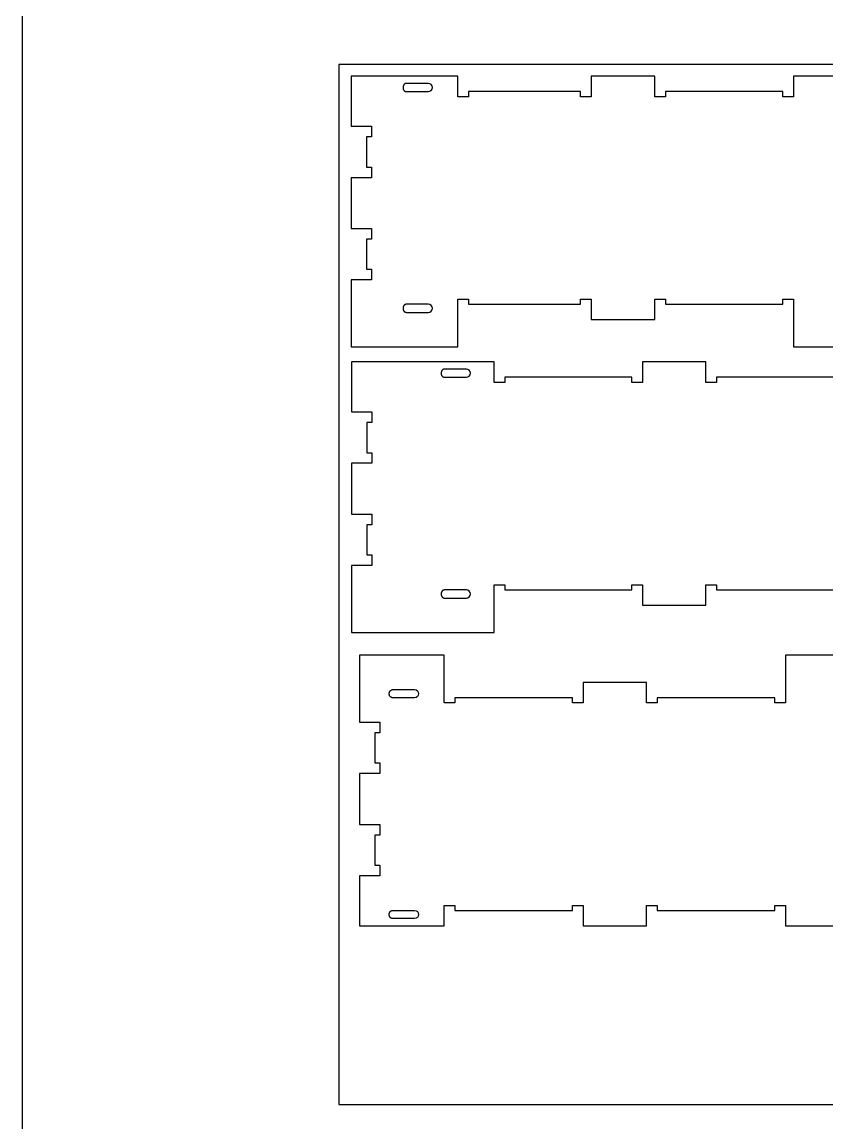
# Model space of a CAD drawing. Extents: x -17068 to -13885, y -27186 to -19593.
# Drawn here: x -17068 to -16123, y -24178 to -22887 of the extents above; entities that cross this region are included whole.
import ezdxf

# ---------------------------------------------------------------- set-up
doc = ezdxf.new("R2010")
doc.units = 0
for name, color, linetype in [('0_SHEET_SPRUCEPLY_2440X122', 1, 'CONTINUOUS'), ('3_ANYTOOL_CUTTHROUGH_INSID', 4, 'CONTINUOUS'), ('4_ANYTOOL_CUTTHROUGH_OUTSI', 5, 'CONTINUOUS'), ('DONOTCUT', 18, 'CONTINUOUS')]:
    doc.layers.add(name, color=color, linetype=linetype)

msp = doc.modelspace()

# ---------------------------------------------------------------- linework, layer by layer
at = {"layer": '0_SHEET_SPRUCEPLY_2440X122'}
msp.add_lwpolyline([(-16696.5, -22936.7), (-16696.5, -24156.7), (-14256.5, -24156.7), (-14256.5, -22936.7)], close=True, dxfattribs=at)
at = {"layer": '3_ANYTOOL_CUTTHROUGH_INSID', "color": 4}
for points in [[(-16591.3, -22958.8), (-16617, -22958.8), (-16617.1, -22958.8), (-16617.2, -22958.8), (-16617.3, -22958.8), (-16617.4, -22958.8), (-16617.5, -22958.8), (-16617.6, -22958.8), (-16617.7, -22958.8), (-16617.8, -22958.9), (-16617.9, -22958.9), (-16618, -22958.9), (-16618.1, -22958.9), (-16618.2, -22959), (-16618.3, -22959), (-16618.4, -22959.1), (-16618.5, -22959.1), (-16618.6, -22959.1), (-16618.7, -22959.2), (-16618.8, -22959.2), (-16618.9, -22959.3), (-16618.9, -22959.3), (-16619, -22959.4), (-16619.1, -22959.5), (-16619.2, -22959.5), (-16619.3, -22959.6), (-16619.4, -22959.7), (-16619.5, -22959.7), (-16619.5, -22959.8), (-16619.6, -22959.9), (-16619.7, -22960), (-16619.8, -22960.1), (-16619.9, -22960.1), (-16619.9, -22960.2), (-16620, -22960.3), (-16620.1, -22960.4), (-16620.1, -22960.5), (-16620.2, -22960.6), (-16620.3, -22960.7), (-16620.3, -22960.8), (-16620.4, -22960.9), (-16620.4, -22961), (-16620.5, -22961.1), (-16620.5, -22961.2), (-16620.6, -22961.3), (-16620.6, -22961.4), (-16620.7, -22961.5), (-16620.7, -22961.6), (-16620.7, -22961.7), (-16620.8, -22961.8), (-16620.8, -22961.9), (-16620.8, -22962), (-16620.9, -22962.1), (-16620.9, -22962.2), (-16620.9, -22962.4), (-16620.9, -22962.5), (-16621, -22962.6), (-16621, -22962.7), (-16621, -22962.8), (-16621, -22962.9), (-16621, -22963), (-16621, -22963.1), (-16621, -22963.2), (-16621, -22963.3), (-16621, -22963.4), (-16621, -22963.5), (-16621, -22963.6), (-16621, -22963.7), (-16621, -22963.9), (-16621, -22964), (-16621, -22964.1), (-16621, -22964.2), (-16621, -22964.3), (-16621, -22964.4), (-16621, -22964.5), (-16620.9, -22964.6), (-16620.9, -22964.7), (-16620.9, -22964.8), (-16620.9, -22964.9), (-16620.8, -22965), (-16620.8, -22965.1), (-16620.8, -22965.3), (-16620.7, -22965.4), (-16620.7, -22965.5), (-16620.7, -22965.6), (-16620.6, -22965.7), (-16620.6, -22965.8), (-16620.5, -22965.9), (-16620.5, -22966), (-16620.4, -22966.1), (-16620.4, -22966.2), (-16620.3, -22966.3), (-16620.3, -22966.4), (-16620.2, -22966.5), (-16620.1, -22966.6), (-16620.1, -22966.7), (-16620, -22966.8), (-16619.9, -22966.8), (-16619.9, -22966.9), (-16619.8, -22967), (-16619.7, -22967.1), (-16619.6, -22967.2), (-16619.5, -22967.3), (-16619.5, -22967.3), (-16619.4, -22967.4), (-16619.3, -22967.5), (-16619.2, -22967.5), (-16619.1, -22967.6), (-16619, -22967.7), (-16618.9, -22967.7), (-16618.9, -22967.8), (-16618.8, -22967.8), (-16618.7, -22967.9), (-16618.6, -22967.9), (-16618.5, -22968), (-16618.4, -22968), (-16618.3, -22968.1), (-16618.2, -22968.1), (-16618.1, -22968.1), (-16618, -22968.1), (-16617.9, -22968.2), (-16617.8, -22968.2), (-16617.7, -22968.2), (-16617.6, -22968.2), (-16617.5, -22968.2), (-16617.4, -22968.3), (-16617.3, -22968.3), (-16617.2, -22968.3), (-16617.1, -22968.3), (-16617, -22968.3), (-16591.3, -22968.3, 1)], [(-16591.3, -23227.3, 1), (-16591.3, -23217.8), (-16617, -23217.8), (-16617.1, -23217.8), (-16617.2, -23217.8), (-16617.3, -23217.8), (-16617.4, -23217.8), (-16617.5, -23217.8), (-16617.6, -23217.8), (-16617.7, -23217.8), (-16617.8, -23217.9), (-16617.9, -23217.9), (-16618, -23217.9), (-16618.1, -23217.9), (-16618.2, -23218), (-16618.3, -23218), (-16618.4, -23218.1), (-16618.5, -23218.1), (-16618.6, -23218.1), (-16618.7, -23218.2), (-16618.8, -23218.2), (-16618.9, -23218.3), (-16618.9, -23218.3), (-16619, -23218.4), (-16619.1, -23218.5), (-16619.2, -23218.5), (-16619.3, -23218.6), (-16619.4, -23218.7), (-16619.5, -23218.7), (-16619.5, -23218.8), (-16619.6, -23218.9), (-16619.7, -23219), (-16619.8, -23219.1), (-16619.9, -23219.1), (-16619.9, -23219.2), (-16620, -23219.3), (-16620.1, -23219.4), (-16620.1, -23219.5), (-16620.2, -23219.6), (-16620.3, -23219.7), (-16620.3, -23219.8), (-16620.4, -23219.9), (-16620.4, -23220), (-16620.5, -23220.1), (-16620.5, -23220.2), (-16620.6, -23220.3), (-16620.6, -23220.4), (-16620.7, -23220.5), (-16620.7, -23220.6), (-16620.7, -23220.7), (-16620.8, -23220.8), (-16620.8, -23220.9), (-16620.8, -23221), (-16620.9, -23221.1), (-16620.9, -23221.2), (-16620.9, -23221.4), (-16620.9, -23221.5), (-16621, -23221.6), (-16621, -23221.7), (-16621, -23221.8), (-16621, -23221.9), (-16621, -23222), (-16621, -23222.1), (-16621, -23222.2), (-16621, -23222.3), (-16621, -23222.4), (-16621, -23222.5), (-16621, -23222.6), (-16621, -23222.7), (-16621, -23222.9), (-16621, -23223), (-16621, -23223.1), (-16621, -23223.2), (-16621, -23223.3), (-16621, -23223.4), (-16621, -23223.5), (-16620.9, -23223.6), (-16620.9, -23223.7), (-16620.9, -23223.8), (-16620.9, -23223.9), (-16620.8, -23224), (-16620.8, -23224.1), (-16620.8, -23224.3), (-16620.7, -23224.4), (-16620.7, -23224.5), (-16620.7, -23224.6), (-16620.6, -23224.7), (-16620.6, -23224.8), (-16620.5, -23224.9), (-16620.5, -23225), (-16620.4, -23225.1), (-16620.4, -23225.2), (-16620.3, -23225.3), (-16620.3, -23225.4), (-16620.2, -23225.5), (-16620.1, -23225.6), (-16620.1, -23225.7), (-16620, -23225.8), (-16619.9, -23225.8), (-16619.9, -23225.9), (-16619.8, -23226), (-16619.7, -23226.1), (-16619.6, -23226.2), (-16619.5, -23226.3), (-16619.5, -23226.3), (-16619.4, -23226.4), (-16619.3, -23226.5), (-16619.2, -23226.5), (-16619.1, -23226.6), (-16619, -23226.7), (-16618.9, -23226.7), (-16618.9, -23226.8), (-16618.8, -23226.8), (-16618.7, -23226.9), (-16618.6, -23226.9), (-16618.5, -23227), (-16618.4, -23227), (-16618.3, -23227.1), (-16618.2, -23227.1), (-16618.1, -23227.1), (-16618, -23227.1), (-16617.9, -23227.2), (-16617.8, -23227.2), (-16617.7, -23227.2), (-16617.6, -23227.2), (-16617.5, -23227.2), (-16617.4, -23227.3), (-16617.3, -23227.3), (-16617.2, -23227.3), (-16617.1, -23227.3), (-16617, -23227.3)], [(-16546.6, -23293.9), (-16572.3, -23293.9), (-16572.4, -23293.9), (-16572.5, -23293.9), (-16572.6, -23293.9), (-16572.7, -23293.9), (-16572.8, -23293.9), (-16572.9, -23294), (-16573, -23294), (-16573.1, -23294), (-16573.2, -23294), (-16573.3, -23294), (-16573.4, -23294.1), (-16573.5, -23294.1), (-16573.6, -23294.1), (-16573.7, -23294.2), (-16573.8, -23294.2), (-16573.8, -23294.3), (-16573.9, -23294.3), (-16574, -23294.4), (-16574.1, -23294.4), (-16574.2, -23294.5), (-16574.3, -23294.5), (-16574.4, -23294.6), (-16574.5, -23294.6), (-16574.6, -23294.7), (-16574.7, -23294.8), (-16574.7, -23294.9), (-16574.8, -23294.9), (-16574.9, -23295), (-16575, -23295.1), (-16575.1, -23295.2), (-16575.1, -23295.3), (-16575.2, -23295.3), (-16575.3, -23295.4), (-16575.3, -23295.5), (-16575.4, -23295.6), (-16575.5, -23295.7), (-16575.5, -23295.8), (-16575.6, -23295.9), (-16575.6, -23296), (-16575.7, -23296.1), (-16575.7, -23296.2), (-16575.8, -23296.3), (-16575.8, -23296.4), (-16575.9, -23296.5), (-16575.9, -23296.6), (-16576, -23296.7), (-16576, -23296.8), (-16576, -23296.9), (-16576.1, -23297), (-16576.1, -23297.1), (-16576.1, -23297.3), (-16576.2, -23297.4), (-16576.2, -23297.5), (-16576.2, -23297.6), (-16576.2, -23297.7), (-16576.2, -23297.8), (-16576.3, -23297.9), (-16576.3, -23298), (-16576.3, -23298.1), (-16576.3, -23298.2), (-16576.3, -23298.3), (-16576.3, -23298.4), (-16576.3, -23298.5), (-16576.3, -23298.7), (-16576.3, -23298.8), (-16576.3, -23298.9), (-16576.3, -23299), (-16576.3, -23299.1), (-16576.3, -23299.2), (-16576.3, -23299.3), (-16576.3, -23299.4), (-16576.2, -23299.5), (-16576.2, -23299.6), (-16576.2, -23299.7), (-16576.2, -23299.8), (-16576.2, -23299.9), (-16576.1, -23300), (-16576.1, -23300.2), (-16576.1, -23300.3), (-16576, -23300.4), (-16576, -23300.5), (-16576, -23300.6), (-16575.9, -23300.7), (-16575.9, -23300.8), (-16575.8, -23300.9), (-16575.8, -23301), (-16575.7, -23301.1), (-16575.7, -23301.2), (-16575.6, -23301.3), (-16575.6, -23301.4), (-16575.5, -23301.5), (-16575.5, -23301.6), (-16575.4, -23301.7), (-16575.3, -23301.8), (-16575.3, -23301.9), (-16575.2, -23302), (-16575.1, -23302.1), (-16575.1, -23302.1), (-16575, -23302.2), (-16574.9, -23302.3), (-16574.8, -23302.4), (-16574.7, -23302.4), (-16574.7, -23302.5), (-16574.6, -23302.6), (-16574.5, -23302.7), (-16574.4, -23302.7), (-16574.3, -23302.8), (-16574.2, -23302.8), (-16574.1, -23302.9), (-16574, -23303), (-16573.9, -23303), (-16573.8, -23303), (-16573.8, -23303.1), (-16573.7, -23303.1), (-16573.6, -23303.2), (-16573.5, -23303.2), (-16573.4, -23303.2), (-16573.3, -23303.3), (-16573.2, -23303.3), (-16573.1, -23303.3), (-16573, -23303.3), (-16572.9, -23303.4), (-16572.8, -23303.4), (-16572.7, -23303.4), (-16572.6, -23303.4), (-16572.5, -23303.4), (-16572.4, -23303.4), (-16572.3, -23303.4), (-16546.6, -23303.4, 1)], [(-16546.6, -23562.4, 1), (-16546.6, -23552.9), (-16572.3, -23552.9), (-16572.4, -23552.9), (-16572.5, -23552.9), (-16572.6, -23552.9), (-16572.7, -23552.9), (-16572.8, -23552.9), (-16572.9, -23553), (-16573, -23553), (-16573.1, -23553), (-16573.2, -23553), (-16573.3, -23553), (-16573.4, -23553.1), (-16573.5, -23553.1), (-16573.6, -23553.1), (-16573.7, -23553.2), (-16573.8, -23553.2), (-16573.8, -23553.3), (-16573.9, -23553.3), (-16574, -23553.4), (-16574.1, -23553.4), (-16574.2, -23553.5), (-16574.3, -23553.5), (-16574.4, -23553.6), (-16574.5, -23553.6), (-16574.6, -23553.7), (-16574.7, -23553.8), (-16574.7, -23553.9), (-16574.8, -23553.9), (-16574.9, -23554), (-16575, -23554.1), (-16575.1, -23554.2), (-16575.1, -23554.3), (-16575.2, -23554.3), (-16575.3, -23554.4), (-16575.3, -23554.5), (-16575.4, -23554.6), (-16575.5, -23554.7), (-16575.5, -23554.8), (-16575.6, -23554.9), (-16575.6, -23555), (-16575.7, -23555.1), (-16575.7, -23555.2), (-16575.8, -23555.3), (-16575.8, -23555.4), (-16575.9, -23555.5), (-16575.9, -23555.6), (-16576, -23555.7), (-16576, -23555.8), (-16576, -23555.9), (-16576.1, -23556), (-16576.1, -23556.1), (-16576.1, -23556.3), (-16576.2, -23556.4), (-16576.2, -23556.5), (-16576.2, -23556.6), (-16576.2, -23556.7), (-16576.2, -23556.8), (-16576.3, -23556.9), (-16576.3, -23557), (-16576.3, -23557.1), (-16576.3, -23557.2), (-16576.3, -23557.3), (-16576.3, -23557.4), (-16576.3, -23557.5), (-16576.3, -23557.7), (-16576.3, -23557.8), (-16576.3, -23557.9), (-16576.3, -23558), (-16576.3, -23558.1), (-16576.3, -23558.2), (-16576.3, -23558.3), (-16576.3, -23558.4), (-16576.2, -23558.5), (-16576.2, -23558.6), (-16576.2, -23558.7), (-16576.2, -23558.8), (-16576.2, -23558.9), (-16576.1, -23559), (-16576.1, -23559.2), (-16576.1, -23559.3), (-16576, -23559.4), (-16576, -23559.5), (-16576, -23559.6), (-16575.9, -23559.7), (-16575.9, -23559.8), (-16575.8, -23559.9), (-16575.8, -23560), (-16575.7, -23560.1), (-16575.7, -23560.2), (-16575.6, -23560.3), (-16575.6, -23560.4), (-16575.5, -23560.5), (-16575.5, -23560.6), (-16575.4, -23560.7), (-16575.3, -23560.8), (-16575.3, -23560.9), (-16575.2, -23561), (-16575.1, -23561.1), (-16575.1, -23561.1), (-16575, -23561.2), (-16574.9, -23561.3), (-16574.8, -23561.4), (-16574.7, -23561.4), (-16574.7, -23561.5), (-16574.6, -23561.6), (-16574.5, -23561.7), (-16574.4, -23561.7), (-16574.3, -23561.8), (-16574.2, -23561.8), (-16574.1, -23561.9), (-16574, -23562), (-16573.9, -23562), (-16573.8, -23562), (-16573.8, -23562.1), (-16573.7, -23562.1), (-16573.6, -23562.2), (-16573.5, -23562.2), (-16573.4, -23562.2), (-16573.3, -23562.3), (-16573.2, -23562.3), (-16573.1, -23562.3), (-16573, -23562.3), (-16572.9, -23562.4), (-16572.8, -23562.4), (-16572.7, -23562.4), (-16572.6, -23562.4), (-16572.5, -23562.4), (-16572.4, -23562.4), (-16572.3, -23562.4)], [(-16607.4, -23669.9, -1), (-16607.4, -23679.4), (-16633.1, -23679.4), (-16633.2, -23679.4), (-16633.3, -23679.4), (-16633.4, -23679.4), (-16633.5, -23679.4), (-16633.6, -23679.4), (-16633.7, -23679.4), (-16633.8, -23679.3), (-16633.9, -23679.3), (-16634, -23679.3), (-16634.1, -23679.3), (-16634.2, -23679.2), (-16634.3, -23679.2), (-16634.4, -23679.2), (-16634.5, -23679.1), (-16634.6, -23679.1), (-16634.7, -23679.1), (-16634.8, -23679), (-16634.9, -23679), (-16635, -23678.9), (-16635.1, -23678.9), (-16635.2, -23678.8), (-16635.3, -23678.7), (-16635.3, -23678.7), (-16635.4, -23678.6), (-16635.5, -23678.5), (-16635.6, -23678.5), (-16635.7, -23678.4), (-16635.8, -23678.3), (-16635.8, -23678.2), (-16635.9, -23678.1), (-16636, -23678.1), (-16636.1, -23678), (-16636.1, -23677.9), (-16636.2, -23677.8), (-16636.3, -23677.7), (-16636.3, -23677.6), (-16636.4, -23677.5), (-16636.4, -23677.4), (-16636.5, -23677.3), (-16636.6, -23677.2), (-16636.6, -23677.1), (-16636.7, -23677), (-16636.7, -23676.9), (-16636.7, -23676.8), (-16636.8, -23676.7), (-16636.8, -23676.6), (-16636.9, -23676.5), (-16636.9, -23676.4), (-16636.9, -23676.3), (-16637, -23676.2), (-16637, -23676.1), (-16637, -23676), (-16637, -23675.8), (-16637.1, -23675.7), (-16637.1, -23675.6), (-16637.1, -23675.5), (-16637.1, -23675.4), (-16637.1, -23675.3), (-16637.1, -23675.2), (-16637.1, -23675.1), (-16637.2, -23675), (-16637.2, -23674.9), (-16637.2, -23674.8), (-16637.2, -23674.7), (-16637.2, -23674.6), (-16637.2, -23674.5), (-16637.2, -23674.3), (-16637.1, -23674.2), (-16637.1, -23674.1), (-16637.1, -23674), (-16637.1, -23673.9), (-16637.1, -23673.8), (-16637.1, -23673.7), (-16637.1, -23673.6), (-16637, -23673.5), (-16637, -23673.4), (-16637, -23673.3), (-16637, -23673.2), (-16636.9, -23673.1), (-16636.9, -23672.9), (-16636.9, -23672.8), (-16636.8, -23672.7), (-16636.8, -23672.6), (-16636.7, -23672.5), (-16636.7, -23672.4), (-16636.7, -23672.3), (-16636.6, -23672.2), (-16636.6, -23672.1), (-16636.5, -23672), (-16636.4, -23671.9), (-16636.4, -23671.8), (-16636.3, -23671.7), (-16636.3, -23671.6), (-16636.2, -23671.5), (-16636.1, -23671.4), (-16636.1, -23671.4), (-16636, -23671.3), (-16635.9, -23671.2), (-16635.8, -23671.1), (-16635.8, -23671), (-16635.7, -23670.9), (-16635.6, -23670.9), (-16635.5, -23670.8), (-16635.4, -23670.7), (-16635.3, -23670.7), (-16635.3, -23670.6), (-16635.2, -23670.5), (-16635.1, -23670.5), (-16635, -23670.4), (-16634.9, -23670.4), (-16634.8, -23670.3), (-16634.7, -23670.3), (-16634.6, -23670.2), (-16634.5, -23670.2), (-16634.4, -23670.1), (-16634.3, -23670.1), (-16634.2, -23670.1), (-16634.1, -23670.1), (-16634, -23670), (-16633.9, -23670), (-16633.8, -23670), (-16633.7, -23670), (-16633.6, -23669.9), (-16633.5, -23669.9), (-16633.4, -23669.9), (-16633.3, -23669.9), (-16633.2, -23669.9), (-16633.1, -23669.9)], [(-16607.4, -23938.4), (-16633.1, -23938.4), (-16633.2, -23938.4), (-16633.3, -23938.4), (-16633.4, -23938.4), (-16633.5, -23938.4), (-16633.6, -23938.4), (-16633.7, -23938.4), (-16633.8, -23938.3), (-16633.9, -23938.3), (-16634, -23938.3), (-16634.1, -23938.3), (-16634.2, -23938.2), (-16634.3, -23938.2), (-16634.4, -23938.2), (-16634.5, -23938.1), (-16634.6, -23938.1), (-16634.7, -23938.1), (-16634.8, -23938), (-16634.9, -23938), (-16635, -23937.9), (-16635.1, -23937.9), (-16635.2, -23937.8), (-16635.3, -23937.7), (-16635.3, -23937.7), (-16635.4, -23937.6), (-16635.5, -23937.5), (-16635.6, -23937.5), (-16635.7, -23937.4), (-16635.8, -23937.3), (-16635.8, -23937.2), (-16635.9, -23937.1), (-16636, -23937.1), (-16636.1, -23937), (-16636.1, -23936.9), (-16636.2, -23936.8), (-16636.3, -23936.7), (-16636.3, -23936.6), (-16636.4, -23936.5), (-16636.4, -23936.4), (-16636.5, -23936.3), (-16636.6, -23936.2), (-16636.6, -23936.1), (-16636.7, -23936), (-16636.7, -23935.9), (-16636.7, -23935.8), (-16636.8, -23935.7), (-16636.8, -23935.6), (-16636.9, -23935.5), (-16636.9, -23935.4), (-16636.9, -23935.3), (-16637, -23935.2), (-16637, -23935.1), (-16637, -23935), (-16637, -23934.8), (-16637.1, -23934.7), (-16637.1, -23934.6), (-16637.1, -23934.5), (-16637.1, -23934.4), (-16637.1, -23934.3), (-16637.1, -23934.2), (-16637.1, -23934.1), (-16637.2, -23934), (-16637.2, -23933.9), (-16637.2, -23933.8), (-16637.2, -23933.7), (-16637.2, -23933.6), (-16637.2, -23933.5), (-16637.2, -23933.3), (-16637.1, -23933.2), (-16637.1, -23933.1), (-16637.1, -23933), (-16637.1, -23932.9), (-16637.1, -23932.8), (-16637.1, -23932.7), (-16637.1, -23932.6), (-16637, -23932.5), (-16637, -23932.4), (-16637, -23932.3), (-16637, -23932.2), (-16636.9, -23932.1), (-16636.9, -23931.9), (-16636.9, -23931.8), (-16636.8, -23931.7), (-16636.8, -23931.6), (-16636.7, -23931.5), (-16636.7, -23931.4), (-16636.7, -23931.3), (-16636.6, -23931.2), (-16636.6, -23931.1), (-16636.5, -23931), (-16636.4, -23930.9), (-16636.4, -23930.8), (-16636.3, -23930.7), (-16636.3, -23930.6), (-16636.2, -23930.5), (-16636.1, -23930.4), (-16636.1, -23930.4), (-16636, -23930.3), (-16635.9, -23930.2), (-16635.8, -23930.1), (-16635.8, -23930), (-16635.7, -23929.9), (-16635.6, -23929.9), (-16635.5, -23929.8), (-16635.4, -23929.7), (-16635.3, -23929.7), (-16635.3, -23929.6), (-16635.2, -23929.5), (-16635.1, -23929.5), (-16635, -23929.4), (-16634.9, -23929.4), (-16634.8, -23929.3), (-16634.7, -23929.3), (-16634.6, -23929.2), (-16634.5, -23929.2), (-16634.4, -23929.1), (-16634.3, -23929.1), (-16634.2, -23929.1), (-16634.1, -23929.1), (-16634, -23929), (-16633.9, -23929), (-16633.8, -23929), (-16633.7, -23929), (-16633.6, -23928.9), (-16633.5, -23928.9), (-16633.4, -23928.9), (-16633.3, -23928.9), (-16633.2, -23928.9), (-16633.1, -23928.9), (-16607.4, -23928.9, -1)]]:
    msp.add_lwpolyline(points, format="xyb", close=True, dxfattribs=at)
at = {"layer": '4_ANYTOOL_CUTTHROUGH_OUTSI', "color": 5}
for points in [[(-15963, -22950.3), (-16162.5, -22950.3), (-16162.5, -22974.3), (-16175, -22974.3), (-16175, -22968.3), (-16313, -22968.3), (-16313, -22974.3), (-16325.5, -22974.3), (-16325.5, -22950.3), (-16400, -22950.3), (-16400, -22974.3), (-16412.5, -22974.3), (-16412.5, -22968.3), (-16512.8, -22968.3), (-16544, -22968.3), (-16544, -22974.3), (-16556.5, -22974.3), (-16556.5, -22950.3), (-16681.8, -22950.3), (-16681.8, -23008.8), (-16657.8, -23008.8), (-16657.8, -23021.3), (-16663.8, -23021.3), (-16663.8, -23056.8), (-16657.8, -23056.8), (-16657.8, -23069.3), (-16681.8, -23069.3), (-16681.8, -23128.8), (-16657.8, -23128.8), (-16657.8, -23141.3), (-16663.8, -23141.3), (-16663.8, -23176.8), (-16657.8, -23176.8), (-16657.8, -23189.3), (-16681.8, -23189.3), (-16681.8, -23267.8), (-16556.5, -23267.8), (-16556.5, -23211.8), (-16544, -23211.8), (-16544, -23217.8), (-16512.8, -23217.8), (-16412.5, -23217.8), (-16412.5, -23211.8), (-16400, -23211.8), (-16400, -23235.8), (-16325.5, -23235.8), (-16325.5, -23211.8), (-16313, -23211.8), (-16313, -23217.8), (-16175, -23217.8), (-16175, -23211.8), (-16162.5, -23211.8), (-16162.5, -23212), (-16162.5, -23267.8), (-15963, -23267.8)], [(-16115, -23303.4), (-16253, -23303.4), (-16253, -23309.4), (-16265.5, -23309.4), (-16265.5, -23285.4), (-16340, -23285.4), (-16340, -23309.4), (-16352.5, -23309.4), (-16352.5, -23303.4), (-16501.5, -23303.4), (-16501.5, -23309.4), (-16514, -23309.4), (-16514, -23285.4), (-16681.5, -23285.4), (-16681.5, -23343.9), (-16657.5, -23343.9), (-16657.5, -23356.4), (-16663.5, -23356.4), (-16663.5, -23391.9), (-16657.5, -23391.9), (-16657.5, -23404.4), (-16681.5, -23404.4), (-16681.5, -23463.9), (-16657.5, -23463.9), (-16657.5, -23476.4), (-16663.5, -23476.4), (-16663.5, -23511.9), (-16657.5, -23511.9), (-16657.5, -23524.4), (-16681.5, -23524.4), (-16681.5, -23571.2), (-16681.5, -23583.2), (-16681.5, -23602.9), (-16514, -23602.9), (-16514, -23546.9), (-16501.5, -23546.9), (-16501.5, -23552.9), (-16352.5, -23552.9), (-16352.5, -23546.9), (-16340, -23546.9), (-16340, -23570.9), (-16265.5, -23570.9), (-16265.5, -23546.9), (-16253, -23546.9), (-16253, -23552.9), (-16115, -23552.9)], [(-15972.7, -23629.4), (-16172.2, -23629.4), (-16172.2, -23685.2), (-16172.2, -23685.4), (-16184.7, -23685.4), (-16184.7, -23679.4), (-16322.7, -23679.4), (-16322.7, -23685.4), (-16335.2, -23685.4), (-16335.2, -23661.4), (-16409.7, -23661.4), (-16409.7, -23685.4), (-16422.2, -23685.4), (-16422.2, -23679.4), (-16560.2, -23679.4), (-16560.2, -23685.4), (-16572.7, -23685.4), (-16572.7, -23629.4), (-16672.2, -23629.4), (-16672.2, -23649.2), (-16672.2, -23661.2), (-16672.2, -23707.9), (-16648.2, -23707.9), (-16648.2, -23720.4), (-16654.2, -23720.4), (-16654.2, -23755.9), (-16648.2, -23755.9), (-16648.2, -23768.4), (-16672.2, -23768.4), (-16672.2, -23827.9), (-16648.2, -23827.9), (-16648.2, -23840.4), (-16654.2, -23840.4), (-16654.2, -23875.9), (-16648.2, -23875.9), (-16648.2, -23888.4), (-16672.2, -23888.4), (-16672.2, -23946.9), (-16572.7, -23946.9), (-16572.7, -23922.9), (-16560.2, -23922.9), (-16560.2, -23928.9), (-16422.2, -23928.9), (-16422.2, -23922.9), (-16409.7, -23922.9), (-16409.7, -23946.9), (-16335.2, -23946.9), (-16335.2, -23922.9), (-16322.7, -23922.9), (-16322.7, -23928.9), (-16184.7, -23928.9), (-16184.7, -23922.9), (-16172.2, -23922.9), (-16172.2, -23946.9), (-15972.7, -23946.9)]]:
    msp.add_lwpolyline(points, dxfattribs=at)
at = {"layer": 'DONOTCUT'}
msp.add_lwpolyline([(-17068.2, -27186.1), (-13884.8, -27186.1), (-13884.8, -19592.7), (-17068.2, -19592.7)], close=True, dxfattribs=at)

doc.saveas('drawing.dxf')
